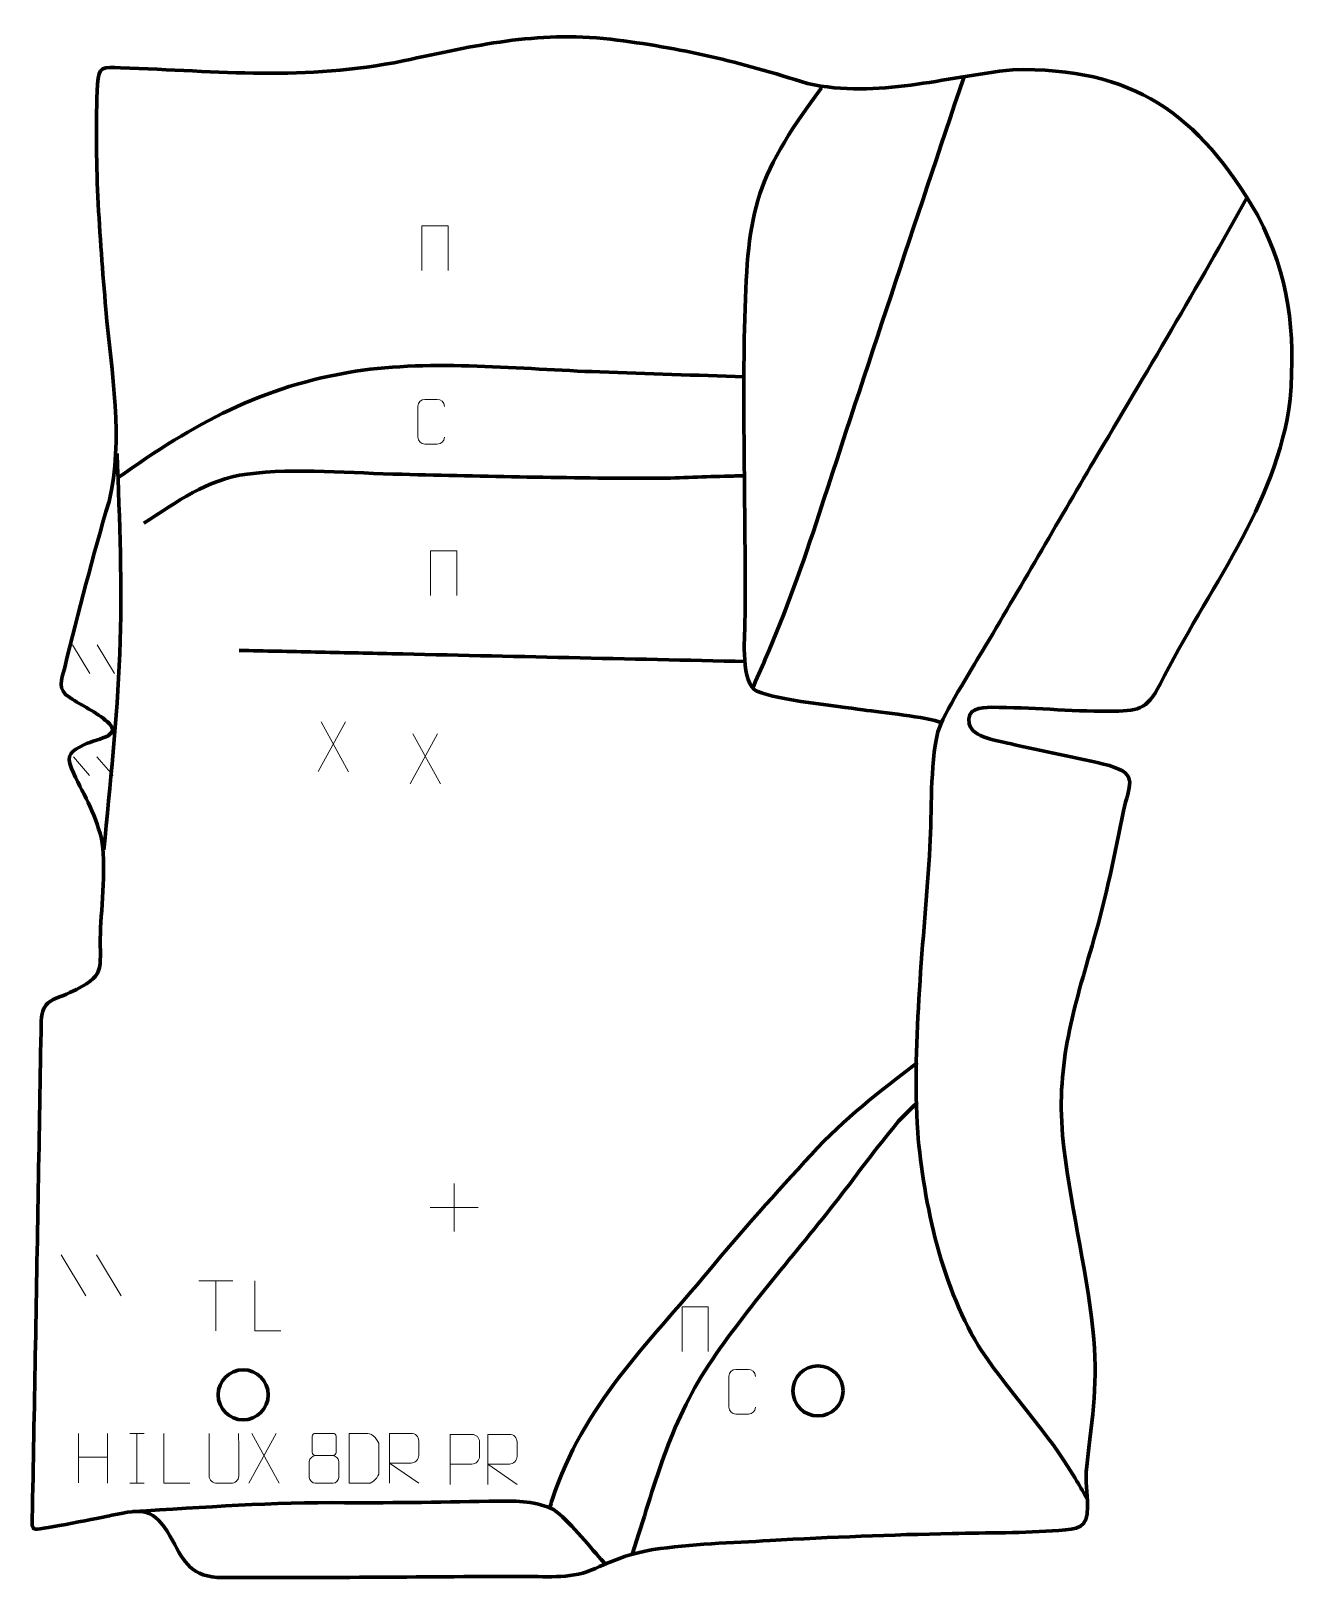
# Model space of a CAD drawing. Header units: millimetres. Extents: x -315 to 316, y -386 to 388.
import ezdxf

# ---------------------------------------------------------------- set-up
doc = ezdxf.new("R2010")
doc.units = ezdxf.units.MM
doc.header["$MEASUREMENT"] = 0
for name, color, linetype in [('layer 1', 7, 'Continuous'), ('layer 2', 7, 'Continuous'), ('layer 3', 7, 'Continuous')]:
    doc.layers.add(name, color=color, linetype=linetype)

msp = doc.modelspace()

# ---------------------------------------------------------------- linework, layer by layer
at = {"layer": 'layer 1', "color": 250, "lineweight": 9}
for points, knots in [([(-119.9398, 268.1761), (-119.9398, 268.1761), (-119.9398, 290.5264), (-119.9398, 290.5264), (-119.9398, 290.5264), (-119.9398, 290.5264), (-106.8215, 290.5264), (-106.8215, 290.5264), (-106.8215, 290.5264), (-106.8215, 290.5264), (-106.8215, 268.1761), (-106.8215, 268.1761)], [0, 0, 0, 0, 0.25, 0.25, 0.25, 0.25, 0.5, 0.5, 0.5, 0.5, 1, 1, 1, 1]), ([(-108.7045, 184.878), (-108.8298, 182.797), (-110.332, 181.4718), (-112.2557, 181.4621), (-112.2557, 181.4621), (-114.3443, 181.4624), (-116.4329, 181.4624), (-118.5212, 181.4621), (-118.5212, 181.4621), (-120.2454, 181.3677), (-122.0118, 183.0556), (-122.0018, 184.8624), (-122.0018, 184.8624), (-122.0014, 190.0306), (-122.0014, 195.1983), (-122.0018, 200.3657), (-122.0018, 200.3657), (-121.998, 202.2808), (-120.4335, 203.8207), (-118.5056, 203.8086), (-118.5056, 203.8086), (-116.4226, 203.8086), (-114.3391, 203.8086), (-112.2557, 203.8086), (-112.2557, 203.8086), (-110.5122, 203.8404), (-108.7285, 202.5045), (-108.7045, 200.3211)], [0, 0, 0, 0, 0.125, 0.125, 0.125, 0.125, 0.25, 0.25, 0.25, 0.25, 0.375, 0.375, 0.375, 0.375, 0.5, 0.5, 0.5, 0.5, 0.625, 0.625, 0.625, 0.625, 0.75, 0.75, 0.75, 0.75, 1, 1, 1, 1]), ([(-115.7063, 105.7218), (-115.7063, 105.7218), (-115.7063, 128.0721), (-115.7063, 128.0721), (-115.7063, 128.0721), (-115.7063, 128.0721), (-102.5881, 128.0721), (-102.5881, 128.0721), (-102.5881, 128.0721), (-102.5881, 128.0721), (-102.5881, 105.7218), (-102.5881, 105.7218)], [0, 0, 0, 0, 0.25, 0.25, 0.25, 0.25, 0.5, 0.5, 0.5, 0.5, 1, 1, 1, 1]), ([(-190.4424, -261.7194), (-190.4424, -261.7194), (-203.3915, -261.7194), (-203.3915, -261.7194), (-203.3915, -261.7194), (-203.3915, -261.7194), (-203.3915, -236.7658), (-203.3915, -236.7658)], [0, 0, 0, 0, 0.33333333, 0.33333333, 0.33333333, 0.33333333, 1, 1, 1, 1]), ([(10.0263, -272.1034), (10.0263, -272.1034), (10.0263, -249.7531), (10.0263, -249.7531), (10.0263, -249.7531), (10.0263, -249.7531), (23.1446, -249.7531), (23.1446, -249.7531), (23.1446, -249.7531), (23.1446, -249.7531), (23.1446, -272.1034), (23.1446, -272.1034)], [0, 0, 0, 0, 0.25, 0.25, 0.25, 0.25, 0.5, 0.5, 0.5, 0.5, 1, 1, 1, 1]), ([(46.7268, -299.905), (46.6015, -301.986), (45.0994, -303.3112), (43.1757, -303.3209), (43.1757, -303.3209), (41.087, -303.3206), (38.9985, -303.3206), (36.9102, -303.3209), (36.9102, -303.3209), (35.186, -303.4153), (33.4196, -301.7274), (33.4296, -299.9206), (33.4296, -299.9206), (33.43, -294.7524), (33.43, -289.5847), (33.4296, -284.4173), (33.4296, -284.4173), (33.4334, -282.5022), (34.9979, -280.9623), (36.9258, -280.9744), (36.9258, -280.9744), (39.0088, -280.9744), (41.0923, -280.9744), (43.1757, -280.9744), (43.1757, -280.9744), (44.9192, -280.9426), (46.7029, -282.2785), (46.7268, -284.4619)], [0, 0, 0, 0, 0.125, 0.125, 0.125, 0.125, 0.25, 0.25, 0.25, 0.25, 0.375, 0.375, 0.375, 0.375, 0.5, 0.5, 0.5, 0.5, 0.625, 0.625, 0.625, 0.625, 0.75, 0.75, 0.75, 0.75, 1, 1, 1, 1]), ([(-235.9262, -337.9116), (-235.9262, -337.9116), (-248.8753, -337.9116), (-248.8753, -337.9116), (-248.8753, -337.9116), (-248.8753, -337.9116), (-248.8753, -312.958), (-248.8753, -312.958)], [0, 0, 0, 0, 0.33333333, 0.33333333, 0.33333333, 0.33333333, 1, 1, 1, 1]), ([(-211.5481, -312.9538), (-211.5485, -318.4933), (-211.4527, -328.6951), (-211.4523, -334.2355), (-211.4523, -334.2355), (-211.5921, -336.475), (-213.2693, -337.9012), (-215.417, -337.9117), (-215.417, -337.9117), (-217.7489, -337.9113), (-220.0808, -337.9113), (-222.4123, -337.9117), (-222.4123, -337.9117), (-224.3373, -338.0132), (-226.3094, -336.1967), (-226.2982, -334.2522), (-226.2982, -334.2522), (-226.2978, -328.6903), (-226.2025, -318.5149), (-226.2029, -312.9538)], [0, 0, 0, 0, 0.16666667, 0.16666667, 0.16666667, 0.16666667, 0.33333333, 0.33333333, 0.33333333, 0.33333333, 0.5, 0.5, 0.5, 0.5, 0.66666667, 0.66666667, 0.66666667, 0.66666667, 1, 1, 1, 1]), ([(-174.8286, -314.4239), (-174.8286, -316.6369), (-174.8286, -320.3192), (-174.8286, -322.5325), (-174.8286, -322.5325), (-174.8137, -323.0399), (-174.0063, -323.9713), (-173.3062, -323.9701), (-173.3062, -323.9701), (-170.3363, -323.9699), (-167.3661, -324.0548), (-164.3956, -324.0551), (-164.3956, -324.0551), (-163.5985, -324.0509), (-162.8779, -323.2606), (-162.8805, -322.5399), (-162.8805, -322.5399), (-162.8808, -320.3239), (-162.8808, -316.6392), (-162.8805, -314.4239), (-162.8805, -314.4239), (-162.899, -313.7131), (-163.5104, -312.9527), (-164.3443, -312.9601), (-164.3443, -312.9601), (-167.3614, -312.9604), (-170.3783, -312.9604), (-173.3949, -312.9601), (-173.3949, -312.9601), (-174.0213, -312.9525), (-174.8454, -313.6635), (-174.8286, -314.4239)], [0, 0, 0, 0, 0.11111111, 0.11111111, 0.11111111, 0.11111111, 0.22222222, 0.22222222, 0.22222222, 0.22222222, 0.33333333, 0.33333333, 0.33333333, 0.33333333, 0.44444444, 0.44444444, 0.44444444, 0.44444444, 0.55555556, 0.55555556, 0.55555556, 0.55555556, 0.66666667, 0.66666667, 0.66666667, 0.66666667, 0.77777778, 0.77777778, 0.77777778, 0.77777778, 1, 1, 1, 1]), ([(-156.2675, -337.8834), (-153.9357, -337.883), (-148.9855, -337.907), (-146.654, -337.9073), (-146.654, -337.9073), (-144.729, -338.0127), (-141.4104, -334.4711), (-141.4216, -332.4538), (-141.4216, -332.4538), (-141.4219, -326.6837), (-141.4219, -324.514), (-141.4216, -318.7447), (-141.4216, -318.7447), (-141.4259, -316.6066), (-144.8004, -312.9465), (-146.9527, -312.96), (-146.9527, -312.96), (-149.2785, -312.96), (-154.0028, -312.96), (-156.3289, -312.96), (-156.3289, -312.96), (-156.3285, -318.7069), (-156.2672, -332.1361), (-156.2675, -337.8834)], [0, 0, 0, 0, 0.14285714, 0.14285714, 0.14285714, 0.14285714, 0.28571429, 0.28571429, 0.28571429, 0.28571429, 0.42857143, 0.42857143, 0.42857143, 0.42857143, 0.57142857, 0.57142857, 0.57142857, 0.57142857, 0.71428571, 0.71428571, 0.71428571, 0.71428571, 1, 1, 1, 1]), ([(-136.2072, -337.9115), (-136.2072, -337.9115), (-136.2072, -312.958), (-136.2072, -312.958), (-136.2072, -312.958), (-132.6125, -312.958), (-129.017, -312.958), (-125.4218, -312.958), (-125.4218, -312.958), (-123.0965, -312.9957), (-121.5392, -314.4857), (-121.5433, -316.8521), (-121.5433, -316.8521), (-121.5437, -318.8876), (-121.5437, -321.947), (-121.5433, -323.983), (-121.5433, -323.983), (-121.5498, -325.8585), (-123.3621, -327.8003), (-125.3716, -327.8194), (-125.3716, -327.8194), (-125.3716, -327.8194), (-136.2072, -327.8194), (-136.2072, -327.8194), (-136.2072, -327.8194), (-136.2072, -327.8194), (-121.5526, -337.9115), (-121.5526, -337.9115)], [0, 0, 0, 0, 0.125, 0.125, 0.125, 0.125, 0.25, 0.25, 0.25, 0.25, 0.375, 0.375, 0.375, 0.375, 0.5, 0.5, 0.5, 0.5, 0.625, 0.625, 0.625, 0.625, 0.75, 0.75, 0.75, 0.75, 1, 1, 1, 1]), ([(-105.8377, -338.4231), (-105.8377, -338.4231), (-105.8377, -313.4695), (-105.8377, -313.4695), (-105.8377, -313.4695), (-102.2427, -313.4695), (-98.6474, -313.4695), (-95.052, -313.4695), (-95.052, -313.4695), (-92.7268, -313.5074), (-91.1694, -314.9975), (-91.1736, -317.3636), (-91.1736, -317.3636), (-91.174, -319.3993), (-91.174, -322.4586), (-91.1736, -324.4946), (-91.1736, -324.4946), (-91.1801, -326.37), (-92.9923, -328.3119), (-95.0019, -328.331), (-95.0019, -328.331), (-95.0019, -328.331), (-105.8377, -328.331), (-105.8377, -328.331)], [0, 0, 0, 0, 0.14285714, 0.14285714, 0.14285714, 0.14285714, 0.28571429, 0.28571429, 0.28571429, 0.28571429, 0.42857143, 0.42857143, 0.42857143, 0.42857143, 0.57142857, 0.57142857, 0.57142857, 0.57142857, 0.71428571, 0.71428571, 0.71428571, 0.71428571, 1, 1, 1, 1]), ([(-87.0849, -338.4192), (-87.0849, -338.4192), (-87.0849, -313.4657), (-87.0849, -313.4657), (-87.0849, -313.4657), (-83.4902, -313.4657), (-79.8947, -313.4657), (-76.2995, -313.4657), (-76.2995, -313.4657), (-73.9742, -313.5034), (-72.4169, -314.9934), (-72.421, -317.3598), (-72.421, -317.3598), (-72.4214, -319.3953), (-72.4214, -322.4547), (-72.421, -324.4907), (-72.421, -324.4907), (-72.4275, -326.3662), (-74.2398, -328.308), (-76.2493, -328.3271), (-76.2493, -328.3271), (-76.2493, -328.3271), (-87.0849, -328.3271), (-87.0849, -328.3271), (-87.0849, -328.3271), (-87.0849, -328.3271), (-72.4303, -338.4192), (-72.4303, -338.4192)], [0, 0, 0, 0, 0.125, 0.125, 0.125, 0.125, 0.25, 0.25, 0.25, 0.25, 0.375, 0.375, 0.375, 0.375, 0.5, 0.5, 0.5, 0.5, 0.625, 0.625, 0.625, 0.625, 0.75, 0.75, 0.75, 0.75, 1, 1, 1, 1]), ([(-176.2875, -326.9421), (-176.2875, -330.1129), (-176.2875, -331.815), (-176.2875, -334.9864), (-176.2875, -334.9864), (-176.296, -336.2083), (-174.5981, -337.901), (-173.3455, -337.9095), (-173.3455, -337.9095), (-170.3624, -337.9092), (-167.3791, -337.9092), (-164.3956, -337.9095), (-164.3956, -337.9095), (-163.0724, -337.8978), (-161.452, -336.2762), (-161.4631, -334.977), (-161.4631, -334.977), (-161.4634, -331.8088), (-161.4634, -330.11), (-161.4631, -326.9421), (-161.4631, -326.9421), (-161.5328, -325.5617), (-163.1106, -323.9831), (-164.416, -323.9892), (-164.416, -323.9892), (-167.3926, -323.9895), (-170.3692, -323.9895), (-173.3455, -323.9892), (-173.3455, -323.9892), (-174.425, -323.9828), (-176.2713, -325.5617), (-176.2875, -326.9421)], [0, 0, 0, 0, 0.11111111, 0.11111111, 0.11111111, 0.11111111, 0.22222222, 0.22222222, 0.22222222, 0.22222222, 0.33333333, 0.33333333, 0.33333333, 0.33333333, 0.44444444, 0.44444444, 0.44444444, 0.44444444, 0.55555556, 0.55555556, 0.55555556, 0.55555556, 0.66666667, 0.66666667, 0.66666667, 0.66666667, 0.77777778, 0.77777778, 0.77777778, 0.77777778, 1, 1, 1, 1])]:
    msp.add_open_spline(points, degree=3, knots=knots, dxfattribs=at)
for points in [[(-294.5967, 81.1224), (-294.5967, 81.1224), (-285.952, 66.7583), (-285.952, 66.7583)], [(-282.2004, 81.1224), (-282.2004, 81.1224), (-273.5556, 66.7583), (-273.5556, 66.7583)], [(-158.0845, 42.6859), (-158.0845, 42.6859), (-171.8251, 17.7901), (-171.8251, 17.7901)], [(-170.3705, 42.6859), (-170.3705, 42.6859), (-156.6299, 17.7324), (-156.6299, 17.7324)], [(-112.1627, 36.6003), (-112.1627, 36.6003), (-125.9033, 11.7045), (-125.9033, 11.7045)], [(-124.4487, 36.6003), (-124.4487, 36.6003), (-110.7081, 11.6468), (-110.7081, 11.6468)], [(-294.1532, 25.1579), (-294.1532, 25.1579), (-286.0024, 15.8921), (-286.0024, 15.8921)], [(-282.4653, 25.1579), (-282.4653, 25.1579), (-274.3146, 15.8921), (-274.3146, 15.8921)], [(-103.856, -188.0853), (-103.856, -188.0853), (-103.856, -212.0632), (-103.856, -212.0632)], [(-115.8449, -200.0743), (-115.8449, -200.0743), (-91.867, -200.0743), (-91.867, -200.0743)], [(-300.2773, -223.6688), (-300.2773, -223.6688), (-287.913, -244.2131), (-287.913, -244.2131)], [(-282.5474, -223.6688), (-282.5474, -223.6688), (-270.1831, -244.2131), (-270.1831, -244.2131)], [(-231.432, -236.7893), (-231.432, -236.7893), (-214.4448, -236.7893), (-214.4448, -236.7893)], [(-222.9382, -261.7193), (-222.9382, -261.7193), (-222.9382, -236.7658), (-222.9382, -236.7658)], [(-291.6414, -312.9403), (-291.6414, -312.9403), (-291.6414, -337.7178), (-291.6414, -337.7178)], [(-276.998, -312.9403), (-276.998, -312.9403), (-276.998, -337.8938), (-276.998, -337.8938)], [(-265.9848, -312.958), (-265.9848, -312.958), (-258.8167, -312.958), (-258.8167, -312.958)], [(-262.4008, -312.958), (-262.4008, -312.958), (-262.4008, -337.9115), (-262.4008, -337.9115)], [(-192.7323, -312.958), (-192.7323, -312.958), (-206.4729, -337.8538), (-206.4729, -337.8538)], [(-205.0183, -312.958), (-205.0183, -312.958), (-191.2777, -337.9115), (-191.2777, -337.9115)], [(-291.6414, -324.8226), (-291.6414, -324.8226), (-276.998, -324.8222), (-276.998, -324.8222)], [(-265.9848, -337.9115), (-265.9848, -337.9115), (-258.8167, -337.9115), (-258.8167, -337.9115)]]:
    msp.add_open_spline(points, degree=3, dxfattribs=at)
at = {"layer": 'layer 2', "color": 142, "lineweight": 158}
for points, knots in [([(150.7964, 364.7147), (126.436, 292.03), (102.342, 219.4288), (78.5386, 146.5582), (78.5386, 146.5582), (70.4966, 121.9388), (62.0366, 97.7442), (51.6422, 73.9971), (51.6422, 73.9971), (49.4836, 69.0958), (47.3142, 64.205), (45.2063, 59.2812)], [0, 0, 0, 0, 0.25, 0.25, 0.25, 0.25, 0.5, 0.5, 0.5, 0.5, 1, 1, 1, 1]), ([(79.6426, 359.4713), (44.8193, 312.5609), (42.7738, 296.6474), (41.1895, 239.005), (41.1895, 239.005), (40.2931, 190.113), (41.9605, 141.1497), (41.4878, 92.1856), (41.4878, 92.1856), (41.2797, 84.5916), (39.3379, 61.5603), (47.425, 57.9353), (47.425, 57.9353), (58.9822, 53.2848), (86.8112, 50.6707), (100.4261, 48.665), (100.4261, 48.665), (110.2935, 47.2622), (131.6472, 45.3161), (140.0089, 42.1101)], [0, 0, 0, 0, 0.16666667, 0.16666667, 0.16666667, 0.16666667, 0.33333333, 0.33333333, 0.33333333, 0.33333333, 0.5, 0.5, 0.5, 0.5, 0.66666667, 0.66666667, 0.66666667, 0.66666667, 1, 1, 1, 1]), ([(292.2848, 304.5192), (267.6619, 260.007), (241.8879, 216.9181), (215.9535, 173.2101), (215.9535, 173.2101), (197.1901, 141.4039), (178.9309, 109.4619), (159.9743, 77.7329), (159.9743, 77.7329), (154.603, 68.7213), (140.5267, 46.3458), (137.8654, 37.5736), (137.8654, 37.5736), (133.8345, 20.3423), (134.9267, -1.88), (133.9252, -19.9637), (133.9252, -19.9637), (130.9824, -66.447), (124.8665, -115.9857), (127.7881, -162.357), (127.7881, -162.357), (130.8402, -198.2217), (140.071, -241.3942), (159.8718, -271.8397), (159.8718, -271.8397), (174.68, -293.8179), (192.9536, -312.5607), (206.4917, -335.3824), (206.4917, -335.3824), (208.4357, -338.6599), (210.3358, -341.9659), (212.26, -345.2556)], [0, 0, 0, 0, 0.11111111, 0.11111111, 0.11111111, 0.11111111, 0.22222222, 0.22222222, 0.22222222, 0.22222222, 0.33333333, 0.33333333, 0.33333333, 0.33333333, 0.44444444, 0.44444444, 0.44444444, 0.44444444, 0.55555556, 0.55555556, 0.55555556, 0.55555556, 0.66666667, 0.66666667, 0.66666667, 0.66666667, 0.77777778, 0.77777778, 0.77777778, 0.77777778, 1, 1, 1, 1]), ([(-271.8358, 164.5529), (-233.632, 191.877), (-200.2795, 210.2777), (-153.192, 217.8388), (-153.192, 217.8388), (-114.6128, 223.7992), (-70.3643, 218.8594), (-31.1339, 217.5189), (-31.1339, 217.5189), (-7.0462, 216.6959), (17.0417, 215.8761), (41.1294, 215.0517)], [0, 0, 0, 0, 0.25, 0.25, 0.25, 0.25, 0.5, 0.5, 0.5, 0.5, 1, 1, 1, 1]), ([(-272.2452, 176.8079), (-271.0777, 142.9125), (-269.5849, 110.7379), (-270.9187, 76.7235), (-270.9187, 76.7235), (-272.2315, 43.9044), (-275.7573, 11.3235), (-278.9131, -21.3493)], [0, 0, 0, 0, 0.33333333, 0.33333333, 0.33333333, 0.33333333, 1, 1, 1, 1]), ([(-258.9201, 141.954), (-242.0019, 152.6794), (-227.8449, 163.7404), (-207.34, 166.4676), (-207.34, 166.4676), (-183.2622, 169.67), (-154.465, 166.8654), (-129.8499, 166.3416), (-129.8499, 166.3416), (-88.3023, 165.4575), (-46.2659, 164.3193), (-4.738, 164.3754), (-4.738, 164.3754), (7.2464, 164.3916), (19.2579, 165.0775), (31.2418, 165.3964), (31.2418, 165.3964), (34.1189, 165.4702), (36.9958, 165.5439), (39.8728, 165.6177), (39.8728, 165.6177), (39.8728, 165.6177), (40.8319, 165.6423), (40.8319, 165.6423), (40.8319, 165.6423), (40.8319, 165.6423), (41.7908, 165.6669), (41.7908, 165.6669)], [0, 0, 0, 0, 0.125, 0.125, 0.125, 0.125, 0.25, 0.25, 0.25, 0.25, 0.375, 0.375, 0.375, 0.375, 0.5, 0.5, 0.5, 0.5, 0.625, 0.625, 0.625, 0.625, 0.75, 0.75, 0.75, 0.75, 1, 1, 1, 1]), ([(-211.2244, 78.3594), (-204.8755, 78.2202), (-198.5264, 78.0809), (-192.1773, 77.9417), (-192.1773, 77.9417), (-185.8285, 77.8025), (-179.4794, 77.6633), (-173.1304, 77.524), (-173.1304, 77.524), (-160.4324, 77.2456), (-147.7344, 76.9671), (-135.0364, 76.6887), (-135.0364, 76.6887), (-75.9907, 75.3939), (-16.9449, 74.099), (42.1009, 72.8041)], [0, 0, 0, 0, 0.2, 0.2, 0.2, 0.2, 0.4, 0.4, 0.4, 0.4, 0.6, 0.6, 0.6, 0.6, 1, 1, 1, 1]), ([(127.6821, -127.6124), (107.9355, -142.8109), (91.6492, -155.1004), (74.6001, -173.6606), (74.6001, -173.6606), (56.8769, -192.9101), (40.0388, -211.4813), (23.3893, -231.7199), (23.3893, -231.7199), (-7.7135, -269.0444), (-39.2, -298.4019), (-54.8374, -346.1077), (-54.8374, -346.1077), (-55.2489, -347.3631), (-55.6488, -348.62), (-56.0467, -349.8797)], [0, 0, 0, 0, 0.2, 0.2, 0.2, 0.2, 0.4, 0.4, 0.4, 0.4, 0.6, 0.6, 0.6, 0.6, 1, 1, 1, 1]), ([(-14.6866, -373.0614), (-3.695, -338.8107), (3.3792, -309.2327), (23.4074, -278.6496), (23.4074, -278.6496), (42.7604, -249.7396), (66.8732, -222.992), (88.3145, -195.4221), (88.3145, -195.4221), (97.8028, -183.1956), (107.1346, -170.3263), (116.9808, -158.4498), (116.9808, -158.4498), (120.3079, -154.4367), (123.9049, -151.2084), (127.6821, -147.6625)], [0, 0, 0, 0, 0.2, 0.2, 0.2, 0.2, 0.4, 0.4, 0.4, 0.4, 0.6, 0.6, 0.6, 0.6, 1, 1, 1, 1]), ([(-264.338, -352.0374), (-228.638, -349.8492), (-194.5617, -347.2566), (-158.671, -347.5798), (-158.671, -347.5798), (-132.8576, -347.8122), (-107.4415, -347.1559), (-81.6721, -346.7963), (-81.6721, -346.7963), (-72.5355, -346.669), (-62.4465, -346.863), (-54.1269, -351.0509), (-54.1269, -351.0509), (-46.7721, -356.2739), (-36.7999, -368.8055), (-30.4128, -375.9055), (-30.4128, -375.9055), (-29.7735, -376.6113), (-29.1334, -377.3164), (-28.4932, -378.0214)], [0, 0, 0, 0, 0.16666667, 0.16666667, 0.16666667, 0.16666667, 0.33333333, 0.33333333, 0.33333333, 0.33333333, 0.5, 0.5, 0.5, 0.5, 0.66666667, 0.66666667, 0.66666667, 0.66666667, 1, 1, 1, 1])]:
    msp.add_open_spline(points, degree=3, knots=knots, dxfattribs=at)
at = {"layer": 'layer 2', "color": 142, "lineweight": 200}
for points in [[(-209.2802, -281.1481), (-216.1939, -281.1481), (-221.7986, -286.7528), (-221.7986, -293.6666), (-221.7986, -293.6666), (-221.7987, -300.5804), (-216.194, -306.1851), (-209.2802, -306.1851), (-209.2802, -306.1851), (-202.3664, -306.1851), (-196.7617, -300.5804), (-196.7617, -293.6666), (-196.7617, -293.6666), (-196.7616, -286.7529), (-202.3664, -281.1481), (-209.2802, -281.1481)], [(-209.2802, -281.1481), (-216.1939, -281.1481), (-221.7986, -286.7528), (-221.7986, -293.6666), (-221.7986, -293.6666), (-221.7987, -300.5804), (-216.194, -306.1851), (-209.2802, -306.1851), (-209.2802, -306.1851), (-202.3664, -306.1851), (-196.7617, -300.5804), (-196.7617, -293.6667), (-196.7617, -293.6667), (-196.7616, -286.7529), (-202.3664, -281.1481), (-209.2802, -281.1481)], [(-209.2802, -281.1481), (-216.1939, -281.1481), (-221.7986, -286.7528), (-221.7986, -293.6666), (-221.7986, -293.6666), (-221.7987, -300.5804), (-216.194, -306.1851), (-209.2802, -306.1851), (-209.2802, -306.1851), (-202.3664, -306.1851), (-196.7617, -300.5804), (-196.7617, -293.6667), (-196.7617, -293.6667), (-196.7616, -286.7529), (-202.3664, -281.1481), (-209.2802, -281.1481)], [(-209.2802, -281.1481), (-216.1939, -281.1481), (-221.7986, -286.7529), (-221.7986, -293.6666), (-221.7986, -293.6666), (-221.7987, -300.5804), (-216.194, -306.1851), (-209.2802, -306.1851), (-209.2802, -306.1851), (-202.3664, -306.1852), (-196.7617, -300.5805), (-196.7617, -293.6667), (-196.7617, -293.6667), (-196.7616, -286.7529), (-202.3664, -281.1481), (-209.2802, -281.1481)], [(-209.2802, -281.1482), (-216.1939, -281.1482), (-221.7986, -286.7529), (-221.7986, -293.6666), (-221.7986, -293.6666), (-221.7987, -300.5804), (-216.194, -306.1851), (-209.2802, -306.1852), (-209.2802, -306.1852), (-202.3664, -306.1852), (-196.7617, -300.5805), (-196.7617, -293.6667), (-196.7617, -293.6667), (-196.7616, -286.7529), (-202.3664, -281.1482), (-209.2802, -281.1482)], [(-209.2802, -281.1482), (-216.1939, -281.1482), (-221.7986, -286.7529), (-221.7986, -293.6666), (-221.7986, -293.6666), (-221.7987, -300.5804), (-216.194, -306.1851), (-209.2802, -306.1852), (-209.2802, -306.1852), (-202.3664, -306.1852), (-196.7617, -300.5805), (-196.7617, -293.6667), (-196.7617, -293.6667), (-196.7616, -286.7529), (-202.3664, -281.1482), (-209.2802, -281.1482)], [(-209.2802, -281.1482), (-216.1939, -281.1482), (-221.7986, -286.7529), (-221.7986, -293.6667), (-221.7986, -293.6667), (-221.7987, -300.5804), (-216.194, -306.1852), (-209.2802, -306.1852), (-209.2802, -306.1852), (-202.3664, -306.1852), (-196.7617, -300.5805), (-196.7617, -293.6667), (-196.7617, -293.6667), (-196.7616, -286.7529), (-202.3664, -281.1482), (-209.2802, -281.1482)], [(-209.2802, -281.1482), (-216.1939, -281.1482), (-221.7986, -286.7529), (-221.7986, -293.6667), (-221.7986, -293.6667), (-221.7987, -300.5804), (-216.194, -306.1852), (-209.2802, -306.1852), (-209.2802, -306.1852), (-202.3664, -306.1852), (-196.7617, -300.5805), (-196.7617, -293.6667), (-196.7617, -293.6667), (-196.7616, -286.7529), (-202.3664, -281.1482), (-209.2802, -281.1482)], [(-209.2802, -281.1482), (-216.1939, -281.1482), (-221.7986, -286.7529), (-221.7986, -293.6667), (-221.7986, -293.6667), (-221.7987, -300.5805), (-216.194, -306.1852), (-209.2802, -306.1852), (-209.2802, -306.1852), (-202.3664, -306.1852), (-196.7617, -300.5805), (-196.7617, -293.6668), (-196.7617, -293.6668), (-196.7616, -286.753), (-202.3664, -281.1482), (-209.2802, -281.1482)], [(-209.2802, -281.1482), (-216.1939, -281.1482), (-221.7986, -286.7529), (-221.7986, -293.6667), (-221.7986, -293.6667), (-221.7987, -300.5805), (-216.194, -306.1852), (-209.2802, -306.1852), (-209.2802, -306.1852), (-202.3664, -306.1852), (-196.7617, -300.5805), (-196.7617, -293.6668), (-196.7617, -293.6668), (-196.7616, -286.753), (-202.3664, -281.1482), (-209.2802, -281.1482)], [(-209.2802, -281.1482), (-216.1939, -281.1482), (-221.7986, -286.7529), (-221.7986, -293.6667), (-221.7986, -293.6667), (-221.7987, -300.5805), (-216.194, -306.1852), (-209.2802, -306.1852), (-209.2802, -306.1852), (-202.3664, -306.1853), (-196.7617, -300.5806), (-196.7617, -293.6668), (-196.7617, -293.6668), (-196.7616, -286.753), (-202.3664, -281.1482), (-209.2802, -281.1482)], [(-209.2802, -281.1482), (-216.1939, -281.1482), (-221.7986, -286.753), (-221.7986, -293.6667), (-221.7986, -293.6667), (-221.7987, -300.5805), (-216.194, -306.1852), (-209.2802, -306.1852), (-209.2802, -306.1852), (-202.3664, -306.1853), (-196.7617, -300.5806), (-196.7617, -293.6668), (-196.7617, -293.6668), (-196.7616, -286.753), (-202.3664, -281.1482), (-209.2802, -281.1482)], [(-209.2802, -281.1483), (-216.1939, -281.1483), (-221.7986, -286.753), (-221.7986, -293.6667), (-221.7986, -293.6667), (-221.7987, -300.5805), (-216.194, -306.1852), (-209.2802, -306.1853), (-209.2802, -306.1853), (-202.3664, -306.1853), (-196.7617, -300.5806), (-196.7617, -293.6668), (-196.7617, -293.6668), (-196.7616, -286.753), (-202.3664, -281.1483), (-209.2802, -281.1483)], [(-209.2802, -281.1483), (-216.1939, -281.1483), (-221.7986, -286.753), (-221.7986, -293.6668), (-221.7986, -293.6668), (-221.7987, -300.5805), (-216.194, -306.1853), (-209.2802, -306.1853), (-209.2802, -306.1853), (-202.3664, -306.1853), (-196.7617, -300.5806), (-196.7617, -293.6668), (-196.7617, -293.6668), (-196.7616, -286.753), (-202.3664, -281.1483), (-209.2802, -281.1483)], [(-209.2802, -281.1483), (-216.1939, -281.1483), (-221.7986, -286.753), (-221.7986, -293.6668), (-221.7986, -293.6668), (-221.7987, -300.5805), (-216.194, -306.1853), (-209.2802, -306.1853), (-209.2802, -306.1853), (-202.3664, -306.1853), (-196.7617, -300.5806), (-196.7617, -293.6668), (-196.7617, -293.6668), (-196.7616, -286.753), (-202.3664, -281.1483), (-209.2802, -281.1483)], [(-209.2802, -281.1483), (-216.1939, -281.1483), (-221.7986, -286.753), (-221.7986, -293.6668), (-221.7986, -293.6668), (-221.7987, -300.5806), (-216.194, -306.1853), (-209.2802, -306.1853), (-209.2802, -306.1853), (-202.3664, -306.1853), (-196.7617, -300.5806), (-196.7617, -293.6668), (-196.7617, -293.6668), (-196.7616, -286.7531), (-202.3664, -281.1483), (-209.2802, -281.1483)], [(-209.2802, -281.1483), (-216.1939, -281.1483), (-221.7986, -286.753), (-221.7986, -293.6668), (-221.7986, -293.6668), (-221.7987, -300.5806), (-216.194, -306.1853), (-209.2802, -306.1853), (-209.2802, -306.1853), (-202.3664, -306.1853), (-196.7617, -300.5806), (-196.7617, -293.6669), (-196.7617, -293.6669), (-196.7616, -286.7531), (-202.3664, -281.1483), (-209.2802, -281.1483)], [(-209.2802, -281.1483), (-216.1939, -281.1483), (-221.7986, -286.753), (-221.7986, -293.6668), (-221.7986, -293.6668), (-221.7987, -300.5806), (-216.194, -306.1853), (-209.2802, -306.1853), (-209.2802, -306.1853), (-202.3664, -306.1853), (-196.7617, -300.5806), (-196.7617, -293.6669), (-196.7617, -293.6669), (-196.7616, -286.7531), (-202.3664, -281.1483), (-209.2802, -281.1483)], [(-209.2802, -281.1483), (-216.1939, -281.1483), (-221.7986, -286.7531), (-221.7986, -293.6668), (-221.7986, -293.6668), (-221.7987, -300.5806), (-216.194, -306.1853), (-209.2802, -306.1853), (-209.2802, -306.1853), (-202.3664, -306.1854), (-196.7617, -300.5807), (-196.7617, -293.6669), (-196.7617, -293.6669), (-196.7616, -286.7531), (-202.3664, -281.1483), (-209.2802, -281.1483)], [(-209.2802, -281.1484), (-216.1939, -281.1484), (-221.7986, -286.7531), (-221.7986, -293.6668), (-221.7986, -293.6668), (-221.7987, -300.5806), (-216.194, -306.1853), (-209.2802, -306.1854), (-209.2802, -306.1854), (-202.3664, -306.1854), (-196.7617, -300.5807), (-196.7617, -293.6669), (-196.7617, -293.6669), (-196.7616, -286.7531), (-202.3664, -281.1484), (-209.2802, -281.1484)], [(-209.2802, -281.1484), (-216.1939, -281.1484), (-221.7986, -286.7531), (-221.7986, -293.6668), (-221.7986, -293.6668), (-221.7987, -300.5806), (-216.194, -306.1853), (-209.2802, -306.1854), (-209.2802, -306.1854), (-202.3664, -306.1854), (-196.7617, -300.5807), (-196.7617, -293.6669), (-196.7617, -293.6669), (-196.7616, -286.7531), (-202.3664, -281.1484), (-209.2802, -281.1484)], [(90.4707, -291.7237), (90.4707, -284.81), (84.8659, -279.2053), (77.9522, -279.2053), (77.9522, -279.2053), (71.0384, -279.2053), (65.4337, -284.81), (65.4337, -291.7237), (65.4337, -291.7237), (65.4336, -298.6374), (71.0383, -304.2421), (77.9521, -304.2421), (77.9521, -304.2421), (84.8659, -304.2421), (90.4707, -298.6374), (90.4707, -291.7237)], [(90.4707, -291.7237), (90.4707, -284.81), (84.8659, -279.2053), (77.9522, -279.2053), (77.9522, -279.2053), (71.0384, -279.2053), (65.4337, -284.81), (65.4337, -291.7237), (65.4337, -291.7237), (65.4336, -298.6374), (71.0383, -304.2421), (77.9521, -304.2421), (77.9521, -304.2421), (84.8659, -304.2421), (90.4707, -298.6375), (90.4707, -291.7237)], [(90.4707, -291.7237), (90.4707, -284.81), (84.8659, -279.2053), (77.9522, -279.2053), (77.9522, -279.2053), (71.0384, -279.2053), (65.4337, -284.81), (65.4337, -291.7237), (65.4337, -291.7237), (65.4336, -298.6374), (71.0383, -304.2421), (77.9521, -304.2421), (77.9521, -304.2421), (84.8659, -304.2422), (90.4707, -298.6375), (90.4707, -291.7237)], [(90.4707, -291.7237), (90.4707, -284.81), (84.8659, -279.2053), (77.9522, -279.2053), (77.9522, -279.2053), (71.0384, -279.2053), (65.4337, -284.81), (65.4337, -291.7237), (65.4337, -291.7237), (65.4336, -298.6374), (71.0383, -304.2421), (77.9521, -304.2421), (77.9521, -304.2421), (84.8659, -304.2422), (90.4707, -298.6375), (90.4707, -291.7237)], [(90.4707, -291.7238), (90.4707, -284.81), (84.8659, -279.2054), (77.9522, -279.2054), (77.9522, -279.2054), (71.0384, -279.2053), (65.4337, -284.81), (65.4337, -291.7237), (65.4337, -291.7237), (65.4336, -298.6374), (71.0383, -304.2421), (77.9521, -304.2422), (77.9521, -304.2422), (84.8659, -304.2422), (90.4707, -298.6375), (90.4707, -291.7238)], [(90.4707, -291.7238), (90.4707, -284.8101), (84.8659, -279.2054), (77.9522, -279.2054), (77.9522, -279.2054), (71.0384, -279.2054), (65.4337, -284.81), (65.4337, -291.7237), (65.4337, -291.7237), (65.4336, -298.6374), (71.0383, -304.2421), (77.9521, -304.2422), (77.9521, -304.2422), (84.8659, -304.2422), (90.4707, -298.6375), (90.4707, -291.7238)], [(90.4707, -291.7238), (90.4707, -284.8101), (84.8659, -279.2054), (77.9522, -279.2054), (77.9522, -279.2054), (71.0384, -279.2054), (65.4337, -284.81), (65.4337, -291.7237), (65.4337, -291.7237), (65.4336, -298.6375), (71.0383, -304.2422), (77.9521, -304.2422), (77.9521, -304.2422), (84.8659, -304.2422), (90.4707, -298.6375), (90.4707, -291.7238)], [(90.4707, -291.7238), (90.4707, -284.8101), (84.8659, -279.2054), (77.9522, -279.2054), (77.9522, -279.2054), (71.0384, -279.2054), (65.4337, -284.81), (65.4337, -291.7238), (65.4337, -291.7238), (65.4336, -298.6375), (71.0383, -304.2422), (77.9521, -304.2422), (77.9521, -304.2422), (84.8659, -304.2422), (90.4707, -298.6375), (90.4707, -291.7238)], [(90.4707, -291.7238), (90.4707, -284.8101), (84.8659, -279.2054), (77.9522, -279.2054), (77.9522, -279.2054), (71.0384, -279.2054), (65.4337, -284.8101), (65.4337, -291.7238), (65.4337, -291.7238), (65.4336, -298.6375), (71.0383, -304.2422), (77.9521, -304.2422), (77.9521, -304.2422), (84.8659, -304.2422), (90.4707, -298.6375), (90.4707, -291.7238)], [(90.4707, -291.7238), (90.4707, -284.8101), (84.8659, -279.2054), (77.9522, -279.2054), (77.9522, -279.2054), (71.0384, -279.2054), (65.4337, -284.8101), (65.4337, -291.7238), (65.4337, -291.7238), (65.4336, -298.6375), (71.0383, -304.2422), (77.9521, -304.2422), (77.9521, -304.2422), (84.8659, -304.2422), (90.4707, -298.6376), (90.4707, -291.7238)], [(90.4707, -291.7238), (90.4707, -284.8101), (84.8659, -279.2054), (77.9522, -279.2054), (77.9522, -279.2054), (71.0384, -279.2054), (65.4337, -284.8101), (65.4337, -291.7238), (65.4337, -291.7238), (65.4336, -298.6375), (71.0383, -304.2422), (77.9521, -304.2422), (77.9521, -304.2422), (84.8659, -304.2423), (90.4707, -298.6376), (90.4707, -291.7238)], [(90.4707, -291.7238), (90.4707, -284.8101), (84.8659, -279.2055), (77.9522, -279.2054), (77.9522, -279.2054), (71.0384, -279.2054), (65.4337, -284.8101), (65.4337, -291.7238), (65.4337, -291.7238), (65.4336, -298.6375), (71.0383, -304.2422), (77.9521, -304.2422), (77.9521, -304.2422), (84.8659, -304.2423), (90.4707, -298.6376), (90.4707, -291.7238)], [(90.4707, -291.7239), (90.4707, -284.8101), (84.8659, -279.2055), (77.9522, -279.2055), (77.9522, -279.2055), (71.0384, -279.2055), (65.4337, -284.8101), (65.4337, -291.7238), (65.4337, -291.7238), (65.4336, -298.6375), (71.0383, -304.2422), (77.9521, -304.2423), (77.9521, -304.2423), (84.8659, -304.2423), (90.4707, -298.6376), (90.4707, -291.7239)], [(90.4707, -291.7239), (90.4707, -284.8102), (84.8659, -279.2055), (77.9522, -279.2055), (77.9522, -279.2055), (71.0384, -279.2055), (65.4337, -284.8101), (65.4337, -291.7238), (65.4337, -291.7238), (65.4336, -298.6376), (71.0383, -304.2422), (77.9521, -304.2423), (77.9521, -304.2423), (84.8659, -304.2423), (90.4707, -298.6376), (90.4707, -291.7239)], [(90.4707, -291.7239), (90.4707, -284.8102), (84.8659, -279.2055), (77.9522, -279.2055), (77.9522, -279.2055), (71.0384, -279.2055), (65.4337, -284.8101), (65.4337, -291.7239), (65.4337, -291.7239), (65.4336, -298.6376), (71.0383, -304.2423), (77.9521, -304.2423), (77.9521, -304.2423), (84.8659, -304.2423), (90.4707, -298.6376), (90.4707, -291.7239)], [(90.4707, -291.7239), (90.4707, -284.8102), (84.8659, -279.2055), (77.9522, -279.2055), (77.9522, -279.2055), (71.0384, -279.2055), (65.4337, -284.8102), (65.4337, -291.7239), (65.4337, -291.7239), (65.4336, -298.6376), (71.0383, -304.2423), (77.9521, -304.2423), (77.9521, -304.2423), (84.8659, -304.2423), (90.4707, -298.6376), (90.4707, -291.7239)], [(90.4707, -291.7239), (90.4707, -284.8102), (84.8659, -279.2055), (77.9522, -279.2055), (77.9522, -279.2055), (71.0384, -279.2055), (65.4337, -284.8102), (65.4337, -291.7239), (65.4337, -291.7239), (65.4336, -298.6376), (71.0383, -304.2423), (77.9521, -304.2423), (77.9521, -304.2423), (84.8659, -304.2423), (90.4707, -298.6377), (90.4707, -291.7239)], [(90.4707, -291.7239), (90.4707, -284.8102), (84.8659, -279.2055), (77.9522, -279.2055), (77.9522, -279.2055), (71.0384, -279.2055), (65.4337, -284.8102), (65.4337, -291.7239), (65.4337, -291.7239), (65.4336, -298.6376), (71.0383, -304.2423), (77.9521, -304.2423), (77.9521, -304.2423), (84.8659, -304.2424), (90.4707, -298.6377), (90.4707, -291.7239)], [(90.4707, -291.7239), (90.4707, -284.8102), (84.8659, -279.2055), (77.9522, -279.2055), (77.9522, -279.2055), (71.0384, -279.2055), (65.4337, -284.8102), (65.4337, -291.7239), (65.4337, -291.7239), (65.4336, -298.6376), (71.0383, -304.2423), (77.9521, -304.2423), (77.9521, -304.2423), (84.8659, -304.2424), (90.4707, -298.6377), (90.4707, -291.7239)], [(90.4707, -291.724), (90.4707, -284.8102), (84.8659, -279.2056), (77.9522, -279.2056), (77.9522, -279.2056), (71.0384, -279.2055), (65.4337, -284.8102), (65.4337, -291.7239), (65.4337, -291.7239), (65.4336, -298.6376), (71.0383, -304.2423), (77.9521, -304.2424), (77.9521, -304.2424), (84.8659, -304.2424), (90.4707, -298.6377), (90.4707, -291.724)], [(90.4707, -291.724), (90.4707, -284.8103), (84.8659, -279.2056), (77.9522, -279.2056), (77.9522, -279.2056), (71.0384, -279.2056), (65.4337, -284.8102), (65.4337, -291.7239), (65.4337, -291.7239), (65.4336, -298.6376), (71.0383, -304.2423), (77.9521, -304.2424), (77.9521, -304.2424), (84.8659, -304.2424), (90.4707, -298.6377), (90.4707, -291.724)]]:
    msp.add_open_spline(points, degree=3, knots=[0, 0, 0, 0, 0.2, 0.2, 0.2, 0.2, 0.4, 0.4, 0.4, 0.4, 0.6, 0.6, 0.6, 0.6, 1, 1, 1, 1], dxfattribs=at)
for points in [[(-209.2802, -281.1481), (-209.2802, -281.1481), (-209.2802, -281.1484), (-209.2802, -281.1484)], [(-209.2802, -281.1481), (-209.2802, -281.1481), (-209.2802, -281.1484), (-209.2802, -281.1484)], [(77.9522, -279.2053), (77.9522, -279.2053), (77.9522, -279.2056), (77.9522, -279.2056)], [(-221.7986, -293.6666), (-221.7986, -293.6666), (-221.7986, -293.6668), (-221.7986, -293.6668)], [(-196.7617, -293.6666), (-196.7617, -293.6666), (-196.7617, -293.6669), (-196.7617, -293.6669)], [(65.4337, -291.7237), (65.4337, -291.7237), (65.4337, -291.7239), (65.4337, -291.7239)], [(90.4707, -291.7237), (90.4707, -291.7237), (90.4707, -291.724), (90.4707, -291.724)], [(90.4707, -291.7237), (90.4707, -291.7237), (90.4707, -291.724), (90.4707, -291.724)], [(-209.2802, -306.1851), (-209.2802, -306.1851), (-209.2802, -306.1854), (-209.2802, -306.1854)], [(77.9521, -304.2421), (77.9521, -304.2421), (77.9521, -304.2424), (77.9521, -304.2424)]]:
    msp.add_open_spline(points, degree=3, dxfattribs=at)
at = {"layer": 'layer 3', "color": 242, "lineweight": 158}
msp.add_open_spline([(-129.2712, 372.9778), (-92.6951, 380.7117), (-63.45, 387.9184), (-25.7522, 383.8077), (-25.7522, 383.8077), (9.527, 379.5106), (38.9758, 372.4936), (72.7245, 361.5838), (72.7245, 361.5838), (108.6411, 353.9953), (140.1939, 364.9154), (175.2738, 368.5328), (175.2738, 368.5328), (235.5328, 369.9521), (268.0515, 346.7334), (297.7345, 295.7194), (297.7345, 295.7194), (313.8389, 264.2698), (316.3563, 238.6711), (314.0027, 203.8876), (314.0027, 203.8876), (307.0538, 150.2677), (272.3799, 108.4428), (248.9138, 61.4378), (248.9138, 61.4378), (241.9594, 48.0482), (237.8425, 48.2243), (223.2277, 47.9579), (223.2277, 47.9579), (203.7038, 47.874), (184.3361, 49.9057), (164.8203, 49.9193), (164.8203, 49.9193), (159.1848, 49.9114), (151.9673, 49.3989), (153.4818, 41.647), (153.4818, 41.647), (155.5165, 34.5726), (167.7233, 33.2101), (173.8867, 31.7699), (173.8867, 31.7699), (190.3218, 27.9606), (207.3717, 24.8998), (223.6259, 20.7553), (223.6259, 20.7553), (238.6338, 16.3032), (233.205, 10.6635), (230.6476, -1.8657), (230.6476, -1.8657), (226.2108, -23.9461), (222.0408, -44.2812), (215.83, -66.0149), (215.83, -66.0149), (205.8133, -100.8065), (197.047, -127.3432), (200.2125, -164.0581), (200.2125, -164.0581), (203.4853, -196.8536), (211.7611, -228.6381), (215.3927, -261.0398), (215.3927, -261.0398), (218.0758, -287.0358), (215.175, -303.9711), (212.2524, -329.3019), (212.2524, -329.3019), (211.4116, -337.3452), (212.519, -341.9912), (212.6692, -349.6146), (212.6692, -349.6146), (212.8871, -360.6751), (207.6687, -360.6175), (198.2893, -361.4241), (198.2893, -361.4241), (181.0154, -362.807), (162.5152, -362.5979), (145.0779, -362.9764), (145.0779, -362.9764), (114.462, -363.6443), (84.579, -364.7836), (54.0035, -366.5245), (54.0035, -366.5245), (35.2859, -367.5901), (13.9962, -368.2065), (-4.375, -371.0597), (-4.375, -371.0597), (-18.0904, -373.3297), (-23.1373, -376.186), (-35.5055, -381.3439), (-35.5055, -381.3439), (-46.0547, -385.743), (-59.2837, -384.3956), (-70.6678, -384.4292), (-70.6678, -384.4292), (-121.1482, -384.5808), (-171.8411, -385.2205), (-222.2942, -384.9167), (-222.2942, -384.9167), (-236.6825, -383.9294), (-239.289, -375.7399), (-245.806, -364.4099), (-245.806, -364.4099), (-254.1696, -350.1139), (-259.0577, -350.5583), (-274.8381, -353.881), (-274.8381, -353.881), (-279.945, -354.9265), (-310.158, -360.9928), (-313.0085, -360.8344), (-313.0085, -360.8344), (-315.3268, -360.7055), (-314.6823, -357.2224), (-314.6529, -355.3394), (-314.6529, -355.3394), (-314.2312, -328.2506), (-313.6375, -301.189), (-313.1523, -274.1053), (-313.1523, -274.1053), (-312.1607, -218.382), (-311.1768, -162.6567), (-310.214, -106.9329), (-310.214, -106.9329), (-309.2159, -95.9762), (-305.1242, -96.9957), (-295.8766, -92.6362), (-295.8766, -92.6362), (-277.2578, -83.7591), (-281.2514, -82.0877), (-280.6088, -62.6984), (-280.6088, -62.6984), (-280.1242, -50.1042), (-277.6188, -27.1169), (-280.1327, -15.7222), (-280.1327, -15.7222), (-283.4411, -1.9589), (-289.6097, 6.9154), (-295.0825, 19.4011), (-295.0825, 19.4011), (-297.8401, 26.3105), (-295.2545, 27.9401), (-288.9725, 31.1015), (-288.9725, 31.1015), (-285.2527, 32.8833), (-279.5641, 34.1949), (-276.8066, 35.7334), (-276.8066, 35.7334), (-273.3395, 38.0741), (-274.2441, 40.0984), (-277.0854, 42.6307), (-277.0854, 42.6307), (-282.916, 47.6345), (-289.6309, 50.6733), (-295.969, 54.7331), (-295.969, 54.7331), (-302.3896, 58.8456), (-300.0779, 63.3654), (-298.4487, 69.8371), (-298.4487, 69.8371), (-291.5621, 97.7487), (-284.4734, 125.229), (-276.3202, 152.8098), (-276.3202, 152.8098), (-268.8336, 183.6281), (-275.1799, 217.4911), (-277.9019, 248.7686), (-277.9019, 248.7686), (-281.096, 285.6603), (-283.9158, 324.2826), (-282.068, 361.2747), (-282.068, 361.2747), (-281.61, 370.4424), (-279.2145, 369.7771), (-270.5251, 369.4882), (-270.5251, 369.4882), (-221.1429, 367.8462), (-178.6117, 362.8195), (-129.2712, 372.9778)], degree=3, knots=[0, 0, 0, 0, 0.02222222, 0.02222222, 0.02222222, 0.02222222, 0.04444444, 0.04444444, 0.04444444, 0.04444444, 0.06666667, 0.06666667, 0.06666667, 0.06666667, 0.08888889, 0.08888889, 0.08888889, 0.08888889, 0.11111111, 0.11111111, 0.11111111, 0.11111111, 0.13333333, 0.13333333, 0.13333333, 0.13333333, 0.15555556, 0.15555556, 0.15555556, 0.15555556, 0.17777778, 0.17777778, 0.17777778, 0.17777778, 0.2, 0.2, 0.2, 0.2, 0.22222222, 0.22222222, 0.22222222, 0.22222222, 0.24444444, 0.24444444, 0.24444444, 0.24444444, 0.26666667, 0.26666667, 0.26666667, 0.26666667, 0.28888889, 0.28888889, 0.28888889, 0.28888889, 0.31111111, 0.31111111, 0.31111111, 0.31111111, 0.33333333, 0.33333333, 0.33333333, 0.33333333, 0.35555556, 0.35555556, 0.35555556, 0.35555556, 0.37777778, 0.37777778, 0.37777778, 0.37777778, 0.4, 0.4, 0.4, 0.4, 0.42222222, 0.42222222, 0.42222222, 0.42222222, 0.44444444, 0.44444444, 0.44444444, 0.44444444, 0.46666667, 0.46666667, 0.46666667, 0.46666667, 0.48888889, 0.48888889, 0.48888889, 0.48888889, 0.51111111, 0.51111111, 0.51111111, 0.51111111, 0.53333333, 0.53333333, 0.53333333, 0.53333333, 0.55555556, 0.55555556, 0.55555556, 0.55555556, 0.57777778, 0.57777778, 0.57777778, 0.57777778, 0.6, 0.6, 0.6, 0.6, 0.62222222, 0.62222222, 0.62222222, 0.62222222, 0.64444444, 0.64444444, 0.64444444, 0.64444444, 0.66666667, 0.66666667, 0.66666667, 0.66666667, 0.68888889, 0.68888889, 0.68888889, 0.68888889, 0.71111111, 0.71111111, 0.71111111, 0.71111111, 0.73333333, 0.73333333, 0.73333333, 0.73333333, 0.75555556, 0.75555556, 0.75555556, 0.75555556, 0.77777778, 0.77777778, 0.77777778, 0.77777778, 0.8, 0.8, 0.8, 0.8, 0.82222222, 0.82222222, 0.82222222, 0.82222222, 0.84444444, 0.84444444, 0.84444444, 0.84444444, 0.86666667, 0.86666667, 0.86666667, 0.86666667, 0.88888889, 0.88888889, 0.88888889, 0.88888889, 0.91111111, 0.91111111, 0.91111111, 0.91111111, 0.93333333, 0.93333333, 0.93333333, 0.93333333, 0.95555556, 0.95555556, 0.95555556, 0.95555556, 1, 1, 1, 1], dxfattribs=at)

doc.saveas('drawing.dxf')
